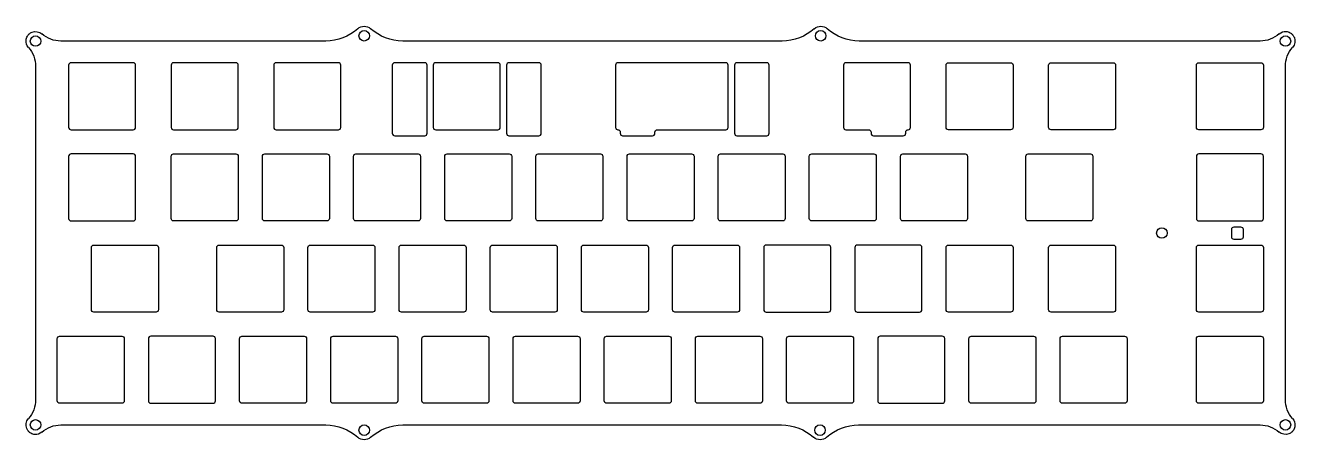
# Model space of a CAD drawing. Header units: millimetres. Extents: x -266 to -1, y 105 to 192.
import ezdxf

# ---------------------------------------------------------------- set-up
doc = ezdxf.new("R2010")
doc.units = ezdxf.units.MM
doc.layers.get('0').update_dxf_attribs({"linetype": 'CONTINUOUS'})

msp = doc.modelspace()

# ---------------------------------------------------------------- linework, layer by layer
for p, q in [((-203.69, 188.62), (-259.03, 188.62)), ((-108.3, 188.62), (-187.59, 188.62)), ((-8.43, 188.62), (-92.2, 188.62)), ((-264.32, 183.32), (-264.32, 113.71)), ((-3.14, 113.71), (-3.14, 183.32)), ((-259.03, 108.42), (-203.69, 108.42)), ((-187.59, 108.42), (-108.44, 108.42)), ((-92.34, 108.42), (-8.43, 108.42))]:
    msp.add_line(p, q)
for points in [[(-243.41, 170.59), (-243.41, 183.59, 0.414214), (-243.91, 184.09), (-256.91, 184.09, 0.414214), (-257.41, 183.59), (-257.41, 170.59, 0.414214), (-256.91, 170.09), (-243.91, 170.09, 0.414214)], [(-221.98, 170.59), (-221.98, 183.59, 0.414214), (-222.48, 184.09), (-235.48, 184.09, 0.414214), (-235.98, 183.59), (-235.98, 170.59, 0.414214), (-235.48, 170.09), (-222.48, 170.09, 0.414214)], [(-200.55, 170.59), (-200.55, 183.59, 0.414214), (-201.05, 184.09), (-214.05, 184.09, 0.414214), (-214.55, 183.59), (-214.55, 170.59, 0.414214), (-214.05, 170.09), (-201.05, 170.09, 0.414214)], [(-189.77, 183.59), (-189.77, 169.34, 0.414214), (-189.27, 168.84), (-182.99, 168.84, 0.414214), (-182.49, 169.34), (-182.49, 183.59, 0.414214), (-182.99, 184.09), (-189.27, 184.09, 0.414214)], [(-167.21, 170.59), (-167.21, 183.59, 0.414214), (-167.71, 184.09), (-180.71, 184.09, 0.414214), (-181.21, 183.59), (-181.21, 170.59, 0.414214), (-180.71, 170.09), (-167.71, 170.09, 0.414214)], [(-165.9, 183.59), (-165.9, 169.34, 0.414214), (-165.4, 168.84), (-159.15, 168.84, 0.414214), (-158.65, 169.34), (-158.65, 183.59, 0.414214), (-159.15, 184.09), (-165.4, 184.09, 0.414214)], [(-134.9, 169.59, -0.414214), (-134.4, 170.09), (-120.09, 170.09, 0.414214), (-119.59, 170.59), (-119.59, 183.59, 0.414214), (-120.09, 184.09), (-142.61, 184.09, 0.414214), (-143.11, 183.59), (-143.11, 170.59, 0.403124), (-142.63, 170.09, -0.403124), (-142.15, 169.59), (-142.15, 169.34, 0.414214), (-141.65, 168.84), (-135.4, 168.84, 0.414214), (-134.9, 169.34)], [(-118.27, 183.59), (-118.27, 169.34, 0.414214), (-117.77, 168.84), (-111.52, 168.84, 0.414214), (-111.02, 169.34), (-111.02, 183.59, 0.414214), (-111.52, 184.09), (-117.77, 184.09, 0.414214)], [(-82.49, 169.59, -0.414214), (-81.99, 170.09, 0.414214), (-81.49, 170.59), (-81.49, 183.59, 0.414214), (-81.99, 184.09), (-94.99, 184.09, 0.414214), (-95.49, 183.59), (-95.49, 170.59, 0.414214), (-94.99, 170.09), (-90.24, 170.09, -0.414214), (-89.74, 169.59), (-89.74, 169.34, 0.414214), (-89.24, 168.84), (-82.99, 168.84, 0.414214), (-82.49, 169.34)], [(-60.06, 170.59, -0.414214), (-60.56, 170.09), (-73.56, 170.09, -0.414214), (-74.06, 170.59), (-74.06, 183.59, -0.414214), (-73.56, 184.09), (-60.56, 184.09, -0.414214), (-60.06, 183.59)], [(-38.62, 170.59, -0.414214), (-39.12, 170.09), (-52.12, 170.09, -0.414214), (-52.62, 170.59), (-52.62, 183.59, -0.414214), (-52.12, 184.09), (-39.12, 184.09, -0.414214), (-38.62, 183.59)], [(-7.75, 170.59, -0.414214), (-8.25, 170.09), (-21.25, 170.09, -0.414214), (-21.75, 170.59), (-21.75, 183.59, -0.414214), (-21.25, 184.09), (-8.25, 184.09, -0.414214), (-7.75, 183.59)], [(-243.41, 151.54), (-243.41, 164.54, 0.414214), (-243.91, 165.04), (-256.91, 165.04, 0.414214), (-257.41, 164.54), (-257.41, 151.54, 0.414214), (-256.91, 151.04), (-243.91, 151.04, 0.414214)], [(-221.98, 151.54, -0.414214), (-222.48, 151.04), (-235.48, 151.04, -0.414214), (-235.98, 151.54), (-235.98, 164.54, -0.414214), (-235.48, 165.04), (-222.48, 165.04, -0.414214), (-221.98, 164.54)], [(-202.93, 151.54, -0.414214), (-203.43, 151.04), (-216.43, 151.04, -0.414214), (-216.93, 151.54), (-216.93, 164.54, -0.414214), (-216.43, 165.04), (-203.43, 165.04, -0.414214), (-202.93, 164.54)], [(-197.38, 151.04, -0.414214), (-197.88, 151.54), (-197.88, 164.54, -0.414214), (-197.38, 165.04), (-184.38, 165.04, -0.414214), (-183.88, 164.54), (-183.88, 151.54, -0.414214), (-184.38, 151.04)], [(-164.83, 151.54, -0.414214), (-165.33, 151.04), (-178.33, 151.04, -0.414214), (-178.83, 151.54), (-178.83, 164.54, -0.414214), (-178.33, 165.04), (-165.33, 165.04, -0.414214), (-164.83, 164.54)], [(-159.28, 151.04, -0.414214), (-159.78, 151.54), (-159.78, 164.54, -0.414214), (-159.28, 165.04), (-146.28, 165.04, -0.414214), (-145.78, 164.54), (-145.78, 151.54, -0.414214), (-146.28, 151.04)], [(-126.73, 151.54, -0.414214), (-127.23, 151.04), (-140.23, 151.04, -0.414214), (-140.73, 151.54), (-140.73, 164.54, -0.414214), (-140.23, 165.04), (-127.23, 165.04, -0.414214), (-126.73, 164.54)], [(-107.68, 151.54, -0.414214), (-108.18, 151.04), (-121.18, 151.04, -0.414214), (-121.68, 151.54), (-121.68, 164.54, -0.414214), (-121.18, 165.04), (-108.18, 165.04, -0.414214), (-107.68, 164.54)], [(-88.63, 151.54, -0.414214), (-89.13, 151.04), (-102.13, 151.04, -0.414214), (-102.63, 151.54), (-102.63, 164.54, -0.414214), (-102.13, 165.04), (-89.13, 165.04, -0.414214), (-88.63, 164.54)], [(-69.58, 151.54, -0.414214), (-70.08, 151.04), (-83.08, 151.04, -0.414214), (-83.58, 151.54), (-83.58, 164.54, -0.414214), (-83.08, 165.04), (-70.08, 165.04, -0.414214), (-69.58, 164.54)], [(-43.39, 151.54, -0.414214), (-43.89, 151.04), (-56.89, 151.04, -0.414214), (-57.39, 151.54), (-57.39, 164.54, -0.414214), (-56.89, 165.04), (-43.89, 165.04, -0.414214), (-43.39, 164.54)], [(-7.75, 151.54), (-7.75, 164.54, 0.414214), (-8.25, 165.04), (-21.25, 165.04, 0.414214), (-21.75, 164.54), (-21.75, 151.54, 0.414214), (-21.25, 151.04), (-8.25, 151.04, 0.414214)], [(-11.93, 147.73), (-11.93, 149.23, 0.414214), (-12.43, 149.73), (-13.93, 149.73, 0.414214), (-14.43, 149.23), (-14.43, 147.73, 0.414214), (-13.93, 147.23), (-12.43, 147.23, 0.414214)], [(-238.65, 132.49, -0.414214), (-239.15, 131.99), (-252.15, 131.99, -0.414214), (-252.65, 132.49), (-252.65, 145.49, -0.414214), (-252.15, 145.99), (-239.15, 145.99, -0.414214), (-238.65, 145.49)], [(-212.46, 132.49, -0.414214), (-212.96, 131.99), (-225.96, 131.99, -0.414214), (-226.46, 132.49), (-226.46, 145.49, -0.414214), (-225.96, 145.99), (-212.96, 145.99, -0.414214), (-212.46, 145.49)], [(-193.41, 132.49, -0.414214), (-193.91, 131.99), (-206.91, 131.99, -0.414214), (-207.41, 132.49), (-207.41, 145.49, -0.414214), (-206.91, 145.99), (-193.91, 145.99, -0.414214), (-193.41, 145.49)], [(-187.86, 131.99, -0.414214), (-188.36, 132.49), (-188.36, 145.49, -0.414214), (-187.86, 145.99), (-174.86, 145.99, -0.414214), (-174.36, 145.49), (-174.36, 132.49, -0.414214), (-174.86, 131.99)], [(-155.31, 132.49, -0.414214), (-155.81, 131.99), (-168.81, 131.99, -0.414214), (-169.31, 132.49), (-169.31, 145.49, -0.414214), (-168.81, 145.99), (-155.81, 145.99, -0.414214), (-155.31, 145.49)], [(-136.26, 132.49, -0.414214), (-136.76, 131.99), (-149.76, 131.99, -0.414214), (-150.26, 132.49), (-150.26, 145.49, -0.414214), (-149.76, 145.99), (-136.76, 145.99, -0.414214), (-136.26, 145.49)], [(-117.21, 132.49, -0.414214), (-117.71, 131.99), (-130.71, 131.99, -0.414214), (-131.21, 132.49), (-131.21, 145.49, -0.414214), (-130.71, 145.99), (-117.71, 145.99, -0.414214), (-117.21, 145.49)], [(-98.16, 132.49), (-98.16, 145.49, 0.414214), (-98.66, 145.99), (-111.66, 145.99, 0.414214), (-112.16, 145.49), (-112.16, 132.49, 0.414214), (-111.66, 131.99), (-98.66, 131.99, 0.414214)], [(-79.11, 132.49), (-79.11, 145.49, 0.414214), (-79.61, 145.99), (-92.61, 145.99, 0.414214), (-93.11, 145.49), (-93.11, 132.49, 0.414214), (-92.61, 131.99), (-79.61, 131.99, 0.414214)], [(-60.06, 132.49, -0.414214), (-60.56, 131.99), (-73.56, 131.99, -0.414214), (-74.06, 132.49), (-74.06, 145.49, -0.414214), (-73.56, 145.99), (-60.56, 145.99, -0.414214), (-60.06, 145.49)], [(-38.62, 132.49, -0.414214), (-39.12, 131.99), (-52.12, 131.99, -0.414214), (-52.62, 132.49), (-52.62, 145.49, -0.414214), (-52.12, 145.99), (-39.12, 145.99, -0.414214), (-38.62, 145.49)], [(-7.75, 132.49, -0.414214), (-8.25, 131.99), (-21.25, 131.99, -0.414214), (-21.75, 132.49), (-21.75, 145.49, -0.414214), (-21.25, 145.99), (-8.25, 145.99, -0.414214), (-7.75, 145.49)], [(-245.79, 113.44, -0.414214), (-246.29, 112.94), (-259.29, 112.94, -0.414214), (-259.79, 113.44), (-259.79, 126.44, -0.414214), (-259.29, 126.94), (-246.29, 126.94, -0.414214), (-245.79, 126.44)], [(-226.74, 113.44), (-226.74, 126.44, 0.414214), (-227.24, 126.94), (-240.24, 126.94, 0.414214), (-240.74, 126.44), (-240.74, 113.44, 0.414214), (-240.24, 112.94), (-227.24, 112.94, 0.414214)], [(-207.69, 113.44, -0.414214), (-208.19, 112.94), (-221.19, 112.94, -0.414214), (-221.69, 113.44), (-221.69, 126.44, -0.414214), (-221.19, 126.94), (-208.19, 126.94, -0.414214), (-207.69, 126.44)], [(-188.64, 113.44, -0.414214), (-189.14, 112.94), (-202.14, 112.94, -0.414214), (-202.64, 113.44), (-202.64, 126.44, -0.414214), (-202.14, 126.94), (-189.14, 126.94, -0.414214), (-188.64, 126.44)], [(-169.59, 113.44, -0.414214), (-170.09, 112.94), (-183.09, 112.94, -0.414214), (-183.59, 113.44), (-183.59, 126.44, -0.414214), (-183.09, 126.94), (-170.09, 126.94, -0.414214), (-169.59, 126.44)], [(-150.54, 113.44, -0.414214), (-151.04, 112.94), (-164.04, 112.94, -0.414214), (-164.54, 113.44), (-164.54, 126.44, -0.414214), (-164.04, 126.94), (-151.04, 126.94, -0.414214), (-150.54, 126.44)], [(-131.49, 113.44, -0.414214), (-131.99, 112.94), (-144.99, 112.94, -0.414214), (-145.49, 113.44), (-145.49, 126.44, -0.414214), (-144.99, 126.94), (-131.99, 126.94, -0.414214), (-131.49, 126.44)], [(-125.94, 112.94, -0.414214), (-126.44, 113.44), (-126.44, 126.44, -0.414214), (-125.94, 126.94), (-112.94, 126.94, -0.414214), (-112.44, 126.44), (-112.44, 113.44, -0.414214), (-112.94, 112.94)], [(-93.39, 113.44, -0.414214), (-93.89, 112.94), (-106.89, 112.94, -0.414214), (-107.39, 113.44), (-107.39, 126.44, -0.414214), (-106.89, 126.94), (-93.89, 126.94, -0.414214), (-93.39, 126.44)], [(-74.34, 113.44), (-74.34, 126.44, 0.414214), (-74.84, 126.94), (-87.84, 126.94, 0.414214), (-88.34, 126.44), (-88.34, 113.44, 0.414214), (-87.84, 112.94), (-74.84, 112.94, 0.414214)], [(-68.79, 112.94, -0.414214), (-69.29, 113.44), (-69.29, 126.44, -0.414214), (-68.79, 126.94), (-55.79, 126.94, -0.414214), (-55.29, 126.44), (-55.29, 113.44, -0.414214), (-55.79, 112.94)], [(-36.24, 113.44, -0.414214), (-36.74, 112.94), (-49.74, 112.94, -0.414214), (-50.24, 113.44), (-50.24, 126.44, -0.414214), (-49.74, 126.94), (-36.74, 126.94, -0.414214), (-36.24, 126.44)], [(-21.25, 112.94, -0.414214), (-21.75, 113.44), (-21.75, 126.44, -0.414214), (-21.25, 126.94), (-8.25, 126.94, -0.414214), (-7.75, 126.44), (-7.75, 113.44, -0.414214), (-8.25, 112.94)]]:
    msp.add_lwpolyline(points, format="xyb", close=True)
for points in [[(-196.98, 191.2), (-198.82, 189.54), (-201.21, 188.62), (-203.69, 188.62)], [(-196.98, 191.2), (-196.22, 191.89), (-195.06, 191.89), (-194.3, 191.2)], [(-187.59, 188.62), (-190.07, 188.62), (-192.46, 189.54), (-194.3, 191.2)], [(-101.59, 191.2), (-103.43, 189.54), (-105.82, 188.62), (-108.3, 188.62)], [(-101.59, 191.2), (-100.83, 191.89), (-99.67, 191.89), (-98.91, 191.2)], [(-92.2, 188.62), (-94.68, 188.62), (-97.07, 189.54), (-98.91, 191.2)], [(-203.69, 108.42), (-201.21, 108.42), (-198.82, 107.49), (-196.98, 105.83)], [(-194.3, 105.83), (-192.46, 107.49), (-190.07, 108.42), (-187.59, 108.42)], [(-108.44, 108.42), (-105.96, 108.42), (-103.57, 107.49), (-101.73, 105.83)], [(-99.05, 105.83), (-97.21, 107.49), (-94.82, 108.42), (-92.34, 108.42)], [(-194.3, 105.83), (-195.06, 105.14), (-196.22, 105.14), (-196.98, 105.83)], [(-99.05, 105.83), (-99.81, 105.14), (-100.97, 105.14), (-101.73, 105.83)]]:
    msp.add_open_spline(points, degree=3)
for points, knots in [([(-265.82, 187.29), (-266.19, 187.71), (-266.35, 188.25), (-266.31, 188.76), (-266.29, 189.07), (-266.2, 189.37), (-266.04, 189.63), (-265.94, 189.8), (-265.82, 189.95), (-265.67, 190.08), (-265.66, 190.1), (-265.65, 190.11), (-265.64, 190.12), (-265.48, 190.26), (-265.27, 190.39), (-265.06, 190.47), (-264.38, 190.74), (-263.56, 190.61), (-263, 190.12)], [0, 0, 0, 0, 0.507798, 0.507798, 0.507798, 0.811718, 0.811718, 0.811718, 1.000784, 1.000784, 1.000784, 1.015596, 1.015596, 1.015596, 1.253012, 1.253012, 1.253012, 2, 2, 2, 2]), ([(-265.42, 188.62), (-265.42, 188.01), (-264.93, 187.52), (-263.71, 187.52), (-263.22, 188.01), (-263.22, 189.22), (-263.71, 189.72), (-264.93, 189.72), (-265.42, 189.22), (-265.42, 188.62)], [-4, -4, -4, -4, -3, -3, -2, -2, -1, -1, 0, 0, 0, 0]), ([(-259.03, 188.62), (-259.75, 188.62), (-260.47, 188.75), (-261.83, 189.26), (-262.45, 189.64), (-263, 190.12)], [0, 0, 0, 0, 0.2175277, 0.2175277, 0.4350554, 0.4350554, 0.4350554, 0.4350554]), ([(-196.74, 189.72), (-196.74, 189.11), (-196.25, 188.62), (-195.04, 188.62), (-194.54, 189.11), (-194.54, 190.32), (-195.04, 190.82), (-196.25, 190.82), (-196.74, 190.32), (-196.74, 189.72)], [-4, -4, -4, -4, -3, -3, -2, -2, -1, -1, 0, 0, 0, 0]), ([(-101.35, 189.72), (-101.35, 189.11), (-100.86, 188.62), (-99.64, 188.62), (-99.15, 189.11), (-99.15, 190.32), (-99.64, 190.82), (-100.86, 190.82), (-101.35, 190.32), (-101.35, 189.72)], [-4, -4, -4, -4, -3, -3, -2, -2, -1, -1, 0, 0, 0, 0]), ([(-4.47, 190.12), (-5.01, 189.64), (-5.64, 189.26), (-6.99, 188.75), (-7.71, 188.62), (-8.43, 188.62)], [0, 0, 0, 0, 0.2175277, 0.2175277, 0.4350554, 0.4350554, 0.4350554, 0.4350554]), ([(-4.47, 190.12), (-4.05, 190.49), (-3.51, 190.65), (-3, 190.61), (-2.69, 190.59), (-2.39, 190.5), (-2.13, 190.34), (-1.96, 190.24), (-1.81, 190.12), (-1.67, 189.97), (-1.66, 189.96), (-1.65, 189.95), (-1.64, 189.94), (-1.5, 189.78), (-1.37, 189.57), (-1.28, 189.35), (-1.02, 188.68), (-1.14, 187.86), (-1.64, 187.29)], [0, 0, 0, 0, 0.507798, 0.507798, 0.507798, 0.811718, 0.811718, 0.811718, 1.000784, 1.000784, 1.000784, 1.015596, 1.015596, 1.015596, 1.253012, 1.253012, 1.253012, 2, 2, 2, 2]), ([(-4.24, 188.62), (-4.24, 188.01), (-3.75, 187.52), (-2.54, 187.52), (-2.04, 188.01), (-2.04, 189.22), (-2.54, 189.72), (-3.75, 189.72), (-4.24, 189.22), (-4.24, 188.62)], [-4, -4, -4, -4, -3, -3, -2, -2, -1, -1, 0, 0, 0, 0]), ([(-265.82, 187.29), (-265.34, 186.75), (-264.96, 186.12), (-264.45, 184.77), (-264.32, 184.05), (-264.32, 183.32)], [0, 0, 0, 0, 0.2175277, 0.2175277, 0.4350554, 0.4350554, 0.4350554, 0.4350554]), ([(-3.14, 183.32), (-3.14, 184.05), (-3.01, 184.77), (-2.5, 186.12), (-2.12, 186.75), (-1.64, 187.29)], [0, 0, 0, 0, 0.2175277, 0.2175277, 0.4350554, 0.4350554, 0.4350554, 0.4350554]), ([(-30.06, 148.51), (-30.06, 147.91), (-29.56, 147.41), (-28.35, 147.41), (-27.86, 147.91), (-27.86, 149.12), (-28.35, 149.61), (-29.56, 149.61), (-30.06, 149.12), (-30.06, 148.51)], [-4, -4, -4, -4, -3, -3, -2, -2, -1, -1, 0, 0, 0, 0]), ([(-264.32, 113.71), (-264.32, 112.98), (-264.45, 112.26), (-264.96, 110.91), (-265.34, 110.28), (-265.82, 109.74)], [0, 0, 0, 0, 0.2175277, 0.2175277, 0.4350554, 0.4350554, 0.4350554, 0.4350554]), ([(-1.64, 109.74), (-2.12, 110.28), (-2.5, 110.91), (-3.01, 112.26), (-3.14, 112.98), (-3.14, 113.71)], [0, 0, 0, 0, 0.2175277, 0.2175277, 0.4350554, 0.4350554, 0.4350554, 0.4350554]), ([(-263, 106.92), (-263.42, 106.54), (-263.95, 106.38), (-264.46, 106.42), (-264.77, 106.44), (-265.07, 106.53), (-265.33, 106.69), (-265.5, 106.79), (-265.65, 106.91), (-265.79, 107.06), (-265.8, 107.07), (-265.81, 107.08), (-265.82, 107.09), (-265.96, 107.25), (-266.09, 107.46), (-266.18, 107.68), (-266.44, 108.35), (-266.32, 109.17), (-265.82, 109.74)], [0, 0, 0, 0, 0.507798, 0.507798, 0.507798, 0.811718, 0.811718, 0.811718, 1.000784, 1.000784, 1.000784, 1.015596, 1.015596, 1.015596, 1.253012, 1.253012, 1.253012, 2, 2, 2, 2]), ([(-265.42, 108.42), (-265.42, 107.81), (-264.93, 107.32), (-263.71, 107.32), (-263.22, 107.81), (-263.22, 109.02), (-263.71, 109.52), (-264.93, 109.52), (-265.42, 109.02), (-265.42, 108.42)], [-4, -4, -4, -4, -3, -3, -2, -2, -1, -1, 0, 0, 0, 0]), ([(-1.64, 109.74), (-1.27, 109.32), (-1.11, 108.78), (-1.15, 108.27), (-1.17, 107.96), (-1.26, 107.67), (-1.42, 107.4), (-1.52, 107.23), (-1.64, 107.08), (-1.79, 106.95), (-1.8, 106.94), (-1.81, 106.92), (-1.82, 106.92), (-1.98, 106.77), (-2.19, 106.64), (-2.4, 106.56), (-3.08, 106.29), (-3.9, 106.42), (-4.47, 106.92)], [0, 0, 0, 0, 0.507798, 0.507798, 0.507798, 0.811718, 0.811718, 0.811718, 1.000784, 1.000784, 1.000784, 1.015596, 1.015596, 1.015596, 1.253012, 1.253012, 1.253012, 2, 2, 2, 2]), ([(-4.24, 108.42), (-4.24, 107.81), (-3.75, 107.32), (-2.54, 107.32), (-2.04, 107.81), (-2.04, 109.02), (-2.54, 109.52), (-3.75, 109.52), (-4.24, 109.02), (-4.24, 108.42)], [-4, -4, -4, -4, -3, -3, -2, -2, -1, -1, 0, 0, 0, 0]), ([(-263, 106.92), (-262.45, 107.39), (-261.83, 107.77), (-260.47, 108.28), (-259.75, 108.42), (-259.03, 108.42)], [0, 0, 0, 0, 0.2175277, 0.2175277, 0.4350554, 0.4350554, 0.4350554, 0.4350554]), ([(-196.74, 107.32), (-196.74, 106.71), (-196.25, 106.22), (-195.04, 106.22), (-194.54, 106.71), (-194.54, 107.92), (-195.04, 108.42), (-196.25, 108.42), (-196.74, 107.92), (-196.74, 107.32)], [-4, -4, -4, -4, -3, -3, -2, -2, -1, -1, 0, 0, 0, 0]), ([(-101.49, 107.32), (-101.49, 106.71), (-101, 106.22), (-99.79, 106.22), (-99.29, 106.71), (-99.29, 107.92), (-99.79, 108.42), (-101, 108.42), (-101.49, 107.92), (-101.49, 107.32)], [-4, -4, -4, -4, -3, -3, -2, -2, -1, -1, 0, 0, 0, 0]), ([(-8.43, 108.42), (-7.71, 108.42), (-6.99, 108.28), (-5.64, 107.77), (-5.01, 107.39), (-4.47, 106.92)], [0, 0, 0, 0, 0.2175277, 0.2175277, 0.4350554, 0.4350554, 0.4350554, 0.4350554])]:
    msp.add_open_spline(points, degree=3, knots=knots)

doc.saveas('drawing.dxf')
